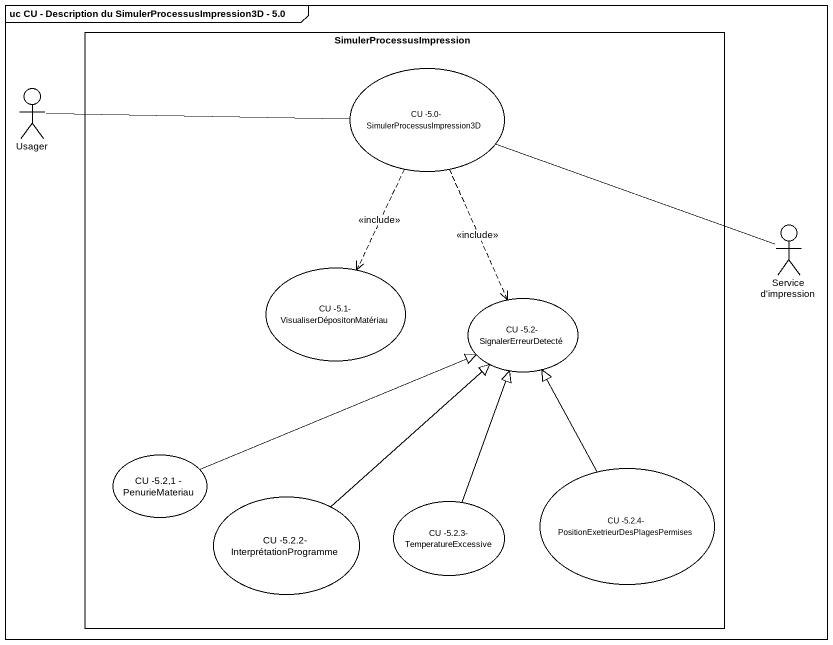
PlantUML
@startuml
mainframe uc CU - Description du SimulerProcessusImpression3D - 5.0
rectangle SimulerProcessusImpression {
  usecase "CU -5.0- SimulerProcessusImpression3D" as CU_5_0_SimulerProcessusImpre
  usecase "CU -5.1- VisualiserDépositonMatériau" as CU_5_1_VisualiserDépositonMa
  usecase "CU -5.2- SignalerErreurDetecté" as CU_5_2_SignalerErreurDetecté
  usecase "CU -5.2,1 - PenurieMateriau" as CU_5_2_1_PenurieMateriau
  usecase "CU -5.2.2- InterprétationProgramme" as CU_5_2_2
  usecase "CU -5.2.3- TemperatureExcessive" as CU_5_2_3
  usecase "CU -5.2.4- PositionExetrieurDesPlagesPermises" as CU_5_2_4
}
actor Usager
actor "Service d'impression" as Service_d_impression
Usager -right- CU_5_0_SimulerProcessusImpre
CU_5_0_SimulerProcessusImpre ..> CU_5_1_VisualiserDépositonMa : <<include>>
CU_5_0_SimulerProcessusImpre ..> CU_5_2_SignalerErreurDetecté : <<include>>
Service_d_impression -left- CU_5_0_SimulerProcessusImpre
CU_5_2_1_PenurieMateriau -right-|> CU_5_2_SignalerErreurDetecté
CU_5_2_2 -up-|> CU_5_2_SignalerErreurDetecté
CU_5_2_3 -up-|> CU_5_2_SignalerErreurDetecté
CU_5_2_4 -up-|> CU_5_2_SignalerErreurDetecté
@enduml
